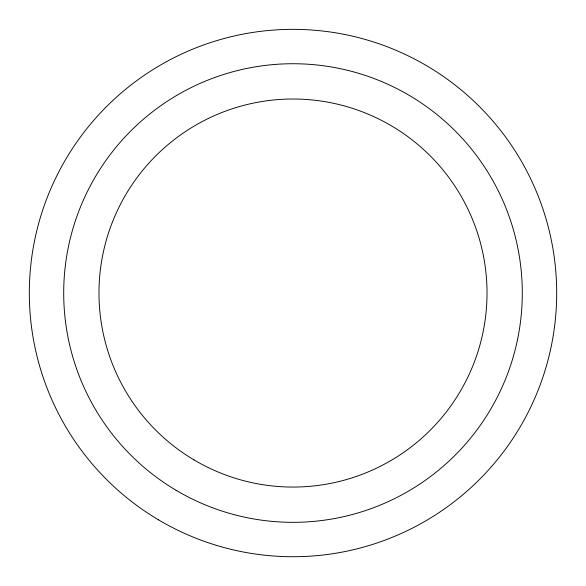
<?xml version="1.0" encoding="UTF-8"?>
<svg xmlns="http://www.w3.org/2000/svg" width="586" height="586" viewBox="0 0 586 586"><rect width="100%" height="100%" fill="white"/><g stroke="black" fill="none" stroke-linecap="round" stroke-linejoin="round"><path stroke-width="0.88" d="M194.039 459.922A194.017 194.017 0 0 0 487.01 295.293A194.017 194.017 0 0 0 197.951 123.895A194.017 194.017 0 0 0 194.039 459.922M158.506 519.848A263.693 263.693 0 0 0 556.671 296.106A263.693 263.693 0 0 0 163.824 63.156A263.693 263.693 0 0 0 158.506 519.848M176.049 490.262A229.294 229.294 0 0 0 522.28 295.703A229.294 229.294 0 0 0 180.671 93.137A229.294 229.294 0 0 0 176.049 490.262"/></g></svg>
